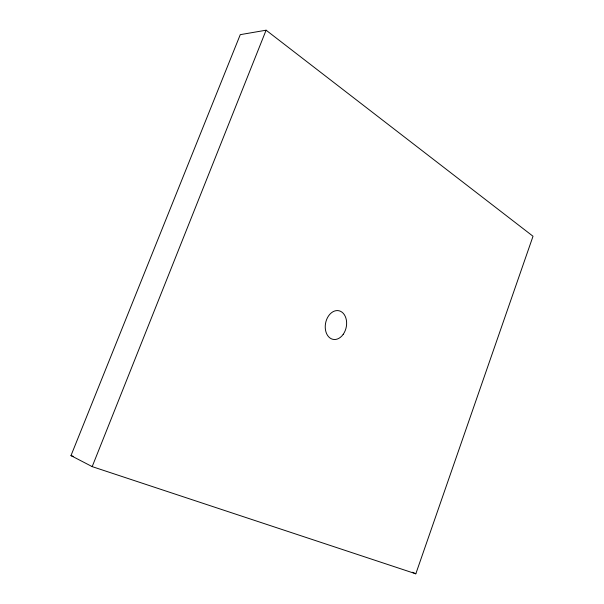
<?xml version="1.0" encoding="UTF-8"?>
<svg xmlns="http://www.w3.org/2000/svg" width="604" height="604" viewBox="0 0 604 604"><rect width="100%" height="100%" fill="white"/><g stroke="black" fill="none" stroke-linecap="round" stroke-linejoin="round"><path stroke-width="0.91" d="M415.824 573.8L533.022 236.255L266.1 30.2L240.271 34.654L70.978 455.612L92.185 466.62L415.824 573.8L412.389 572.245M92.185 466.62L266.1 30.2M70.978 455.612L73.575 456.465M343.208 334.329A14.602 10.517 -78.8 0 0 339.093 310.788A14.602 10.517 -78.8 0 0 325.496 330.003A14.602 10.517 -78.8 0 0 343.208 334.329"/></g></svg>
